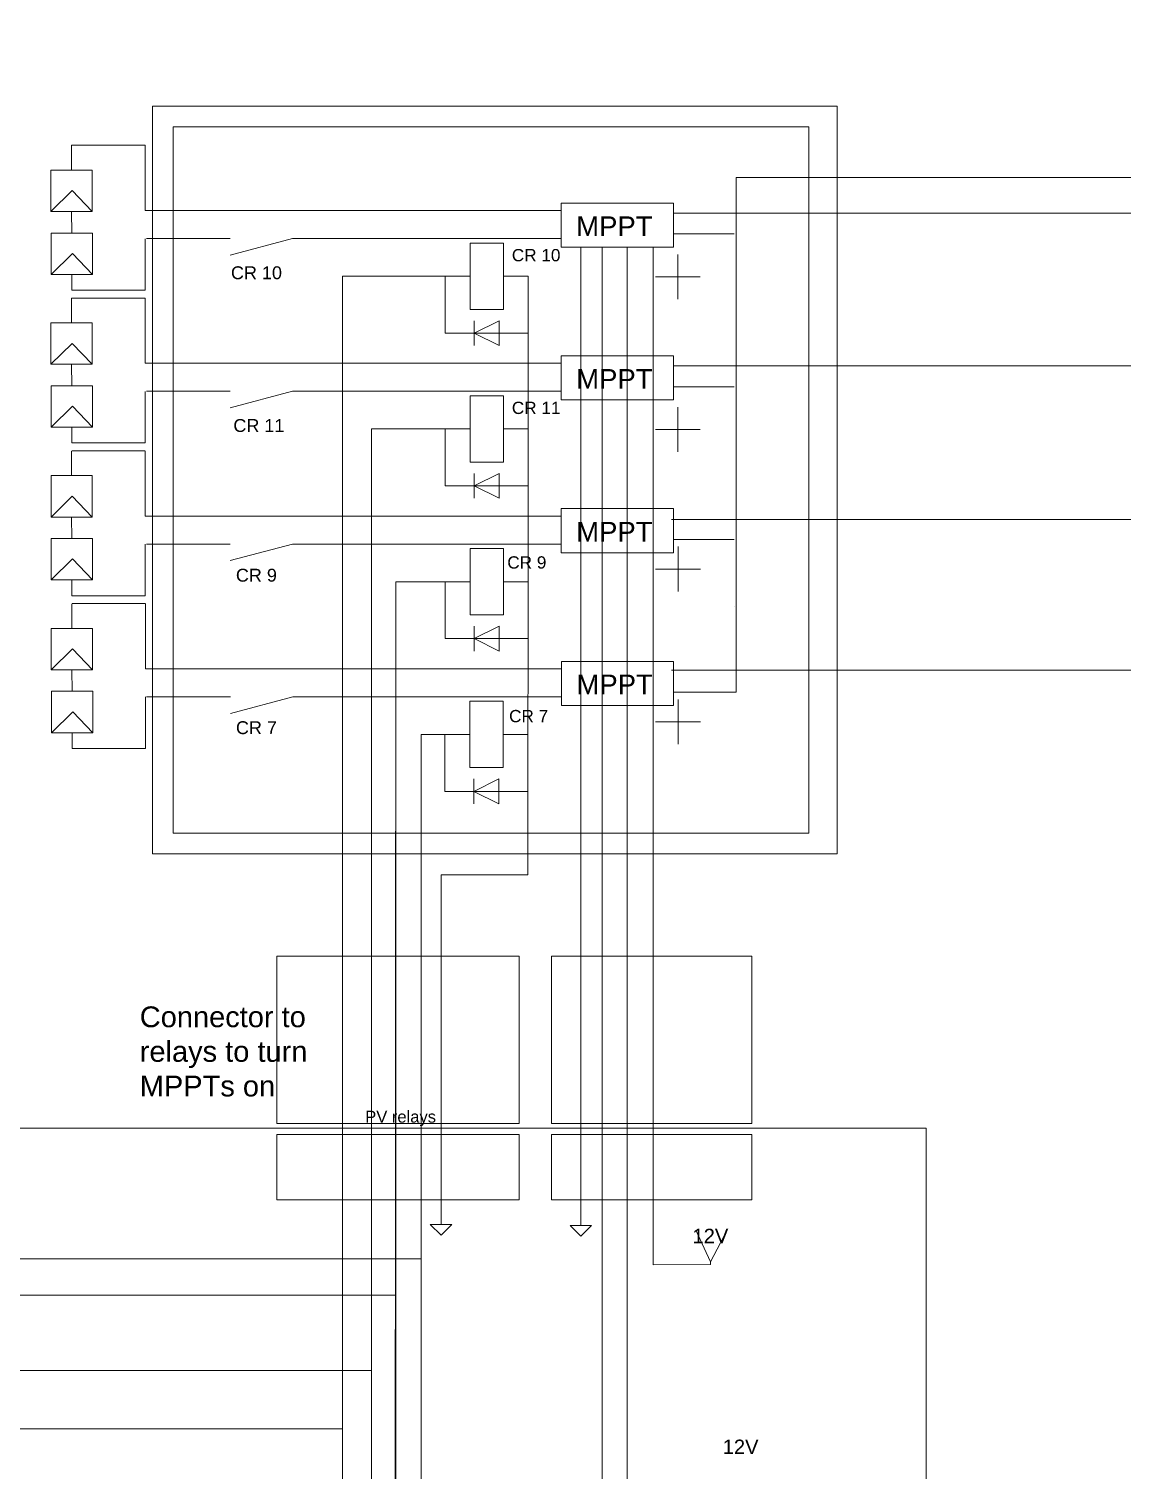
# Model space of a CAD drawing. Header units: inches. Extents: x 4541 to 19811, y -21622 to -6339.
# Drawn here: x 7957.2 to 8220.5, y -8161.4 to -7814.2 of the extents above; entities that cross this region are included whole.
import ezdxf

# ---------------------------------------------------------------- set-up
doc = ezdxf.new("R2010")
doc.units = ezdxf.units.IN
doc.header["$MEASUREMENT"] = 0
doc.layers.get('0').update_dxf_attribs({"lineweight": 0})
doc.styles.get("Standard").update_dxf_attribs({"font": 'arial.ttf'})

msp = doc.modelspace()

# ---------------------------------------------------------------- linework, layer by layer
at = {"ltscale": 5}
for p, q in [((7967.49, -7848.29), (7967.49, -7842.3)), ((7967.49, -7842.3), (7985.23, -7842.3)), ((7985.23, -7842.3), (7985.24, -7858.01)), ((8112.39, -7858.64), (8133.98, -7858.64)), ((8113.45, -7879.38), (8113.45, -7868.59)), ((8118.84, -7873.98), (8108.05, -7873.98)), ((7967.49, -7885.08), (7967.49, -7879.09)), ((7967.49, -7879.09), (7985.23, -7879.09)), ((7985.23, -7879.09), (7985.24, -7894.8)), ((8112.39, -7895.43), (8133.98, -7895.43)), ((8113.45, -7916.17), (8113.45, -7905.37)), ((8118.84, -7910.77), (8108.05, -7910.77)), ((8077.45, -7924.33), (8077.45, -7928.02)), ((8111.93, -7932.42), (8112.39, -7932.42)), ((8111.93, -7932.42), (8134.51, -7932.42)), ((8113.52, -7949.76), (8113.52, -7938.97)), ((8118.91, -7944.36), (8108.12, -7944.36)), ((8127.04, -7953.41), (8127.04, -7953.41)), ((8111.93, -7968.72), (8112.46, -7968.72)), ((8113.52, -7986.55), (8113.52, -7975.76)), ((8118.91, -7981.15), (8108.12, -7981.15)), ((8077.38, -7997.91), (8077.38, -8001.6))]:
    msp.add_line(p, q, dxfattribs=at)
for p, q in [((7967.55, -7842.3), (7985.23, -7842.3)), ((7967.65, -7853.22), (7962.53, -7858.27)), ((7972.45, -7858.27), (7967.65, -7853.22)), ((7967.49, -7858.27), (7967.57, -7863.45)), ((7985.24, -7858.01), (8085.41, -7858.01)), ((7985.24, -7877.22), (7985.24, -7864.79)), ((7985.49, -7864.76), (8005.7, -7864.76)), ((8020.7, -7864.76), (8005.7, -7868.76)), ((8020.7, -7864.76), (8085.41, -7864.76)), ((8063.45, -7865.84), (8063.45, -7881.84)), ((8071.45, -7865.84), (8063.45, -7865.84)), ((8071.45, -7881.84), (8071.45, -7865.84)), ((7967.72, -7868.37), (7962.61, -7873.42)), ((7972.52, -7873.42), (7967.72, -7868.37)), ((8095.26, -7866.85), (8095.26, -8409.39)), ((8101.24, -7866.85), (8101.24, -8409.39)), ((7967.57, -7873.42), (7967.57, -7877.22)), ((8032.72, -8083.7), (8032.72, -7873.84)), ((8032.72, -7873.84), (8063.45, -7873.84)), ((8057.45, -7887.54), (8057.45, -7873.84)), ((7967.55, -7879.09), (7985.23, -7879.09)), ((7967.57, -7877.22), (7985.24, -7877.22)), ((8063.45, -7881.84), (8071.45, -7881.84)), ((8070.45, -7884.54), (8064.45, -7887.54)), ((8064.45, -7890.54), (8064.45, -7884.54)), ((8070.45, -7890.54), (8070.45, -7884.54)), ((7967.65, -7890), (7962.53, -7895.05)), ((7972.45, -7895.05), (7967.65, -7890)), ((8077.45, -7887.54), (8057.45, -7887.54)), ((8064.45, -7887.54), (8070.45, -7890.54)), ((7967.49, -7895.05), (7967.57, -7900.24)), ((7985.24, -7894.8), (8085.41, -7894.8)), ((7985.24, -7914), (7985.24, -7901.58)), ((7985.49, -7901.54), (8005.7, -7901.54)), ((8020.7, -7901.54), (8005.7, -7905.54)), ((8020.7, -7901.54), (8085.41, -7901.54)), ((8063.45, -7902.63), (8063.45, -7918.63)), ((8071.45, -7902.63), (8063.45, -7902.63)), ((8071.45, -7918.63), (8071.45, -7902.63)), ((7967.72, -7905.16), (7962.61, -7910.21)), ((7972.52, -7910.21), (7967.72, -7905.16)), ((7967.57, -7910.21), (7967.57, -7914)), ((8057.45, -7924.33), (8057.45, -7910.63)), ((7967.57, -7914), (7985.24, -7914)), ((7967.49, -7921.86), (7967.49, -7915.99)), ((7967.55, -7915.87), (7985.23, -7915.87)), ((7985.24, -7915.99), (7985.24, -7931.59)), ((8063.45, -7918.63), (8071.45, -7918.63)), ((8070.45, -7921.33), (8064.45, -7924.33)), ((8064.45, -7927.33), (8064.45, -7921.33)), ((8070.45, -7927.33), (8070.45, -7921.33)), ((8077.45, -7924.33), (8057.45, -7924.33)), ((8064.45, -7924.33), (8070.45, -7927.33)), ((7967.65, -7926.79), (7962.54, -7931.84)), ((7972.45, -7931.84), (7967.65, -7926.79)), ((7967.49, -7931.84), (7967.57, -7937.02)), ((7985.24, -7931.59), (8085.42, -7931.59)), ((7985.24, -7950.79), (7985.24, -7938.36)), ((7985.49, -7938.33), (8005.7, -7938.33)), ((8020.7, -7938.33), (8005.7, -7942.33)), ((8020.7, -7938.33), (8085.42, -7938.33)), ((8063.45, -7939.41), (8063.45, -7955.41)), ((8071.45, -7939.41), (8063.45, -7939.41)), ((8071.45, -7955.41), (8071.45, -7939.41)), ((7967.72, -7941.94), (7962.61, -7946.99)), ((7972.52, -7946.99), (7967.72, -7941.94)), ((7967.57, -7946.99), (7967.57, -7950.79)), ((8057.45, -7961.12), (8057.45, -7947.41)), ((7967.56, -7958.66), (7967.56, -7952.78)), ((7967.57, -7950.79), (7985.24, -7950.79)), ((7967.62, -7952.66), (7985.29, -7952.66)), ((7985.31, -7952.78), (7985.31, -7968.38)), ((8063.45, -7955.41), (8071.45, -7955.41)), ((8070.45, -7958.12), (8064.45, -7961.12)), ((8064.45, -7964.12), (8064.45, -7958.12)), ((8070.45, -7964.12), (8070.45, -7958.12)), ((7967.72, -7963.58), (7962.6, -7968.63)), ((7972.52, -7968.63), (7967.72, -7963.58)), ((8077.45, -7961.12), (8057.45, -7961.12)), ((8064.45, -7961.12), (8070.45, -7964.12)), ((7967.56, -7968.63), (7967.63, -7973.81)), ((7985.31, -7968.38), (8085.48, -7968.38)), ((8112.46, -7968.72), (8134.51, -7968.72)), ((7985.31, -7987.58), (7985.31, -7975.15)), ((7985.56, -7975.12), (8005.77, -7975.12)), ((8020.77, -7975.12), (8005.77, -7979.12)), ((8020.77, -7975.12), (8085.48, -7975.12)), ((8063.38, -7976.2), (8063.38, -7992.2)), ((8071.38, -7976.2), (8063.38, -7976.2)), ((8071.38, -7992.2), (8071.38, -7976.2)), ((7967.79, -7978.74), (7962.68, -7983.79)), ((7972.59, -7983.79), (7967.79, -7978.74)), ((7967.63, -7983.79), (7967.63, -7987.58)), ((8051.69, -7984.2), (8057.38, -7984.2)), ((8051.69, -8083.7), (8051.69, -7984.2)), ((8057.38, -7984.2), (8063.38, -7984.2)), ((8057.38, -7997.91), (8057.38, -7984.2)), ((7967.63, -7987.58), (7985.31, -7987.58)), ((8063.38, -7992.2), (8071.38, -7992.2)), ((8070.38, -7994.91), (8064.38, -7997.91)), ((8064.38, -8000.91), (8064.38, -7994.91)), ((8070.38, -8000.91), (8070.38, -7994.91)), ((8077.38, -7997.91), (8057.38, -7997.91)), ((8064.38, -7997.91), (8070.38, -8000.91)), ((8032.72, -8151.43), (8032.72, -8083.7)), ((7740.99, -8119.22), (8045.44, -8119.22)), ((7686.31, -8137.37), (8039.68, -8137.37))]:
    msp.add_line(p, q)
at = {"color": 1, "ltscale": 5}
for p, q in [((8127.04, -7863.66), (8112.39, -7863.66)), ((8127.04, -7900.44), (8112.39, -7900.44)), ((8127.04, -7937.23), (8112.39, -7937.23)), ((8127.47, -7974.02), (8112.46, -7974.02))]:
    msp.add_line(p, q, dxfattribs=at)
at = {"color": 3}
for p, q in [((8071.45, -7873.84), (8077.45, -7873.84)), ((8071.45, -7910.63), (8077.45, -7910.63)), ((8071.45, -7947.41), (8077.45, -7947.41)), ((8071.38, -7984.2), (8077.38, -7984.2))]:
    msp.add_line(p, q, dxfattribs=at)
at = {"color": 3, "ltscale": 5}
for p, q in [((8077.45, -7873.84), (8077.45, -7887.54)), ((8077.45, -7887.54), (8077.45, -7910.63)), ((8077.45, -7910.63), (8077.45, -7924.33)), ((8077.45, -7947.41), (8077.45, -7928.02)), ((8077.45, -7947.41), (8077.45, -7961.12)), ((8077.45, -7961.12), (8077.45, -7964.81)), ((8077.38, -7984.2), (8077.45, -7964.81)), ((8077.38, -7984.2), (8077.38, -7997.91)), ((8077.38, -8017.99), (8077.38, -8001.6)), ((8056.45, -8037.64), (8056.45, -8017.99)), ((8056.45, -8017.99), (8077.38, -8017.99))]:
    msp.add_line(p, q, dxfattribs=at)
at = {"color": 7}
for p, q in [((8051.69, -8106.02), (8051.69, -8083.7)), ((8051.69, -8106.02), (8051.69, -8167.83)), ((8032.72, -8151.43), (8032.72, -8137.3)), ((8032.72, -8137.3), (8032.72, -8187.49))]:
    msp.add_line(p, q, dxfattribs=at)
for points in [[(7630.76, -7393.12), (7630.76, -8151.43), (8032.72, -8151.43), (8032.72, -8187.49), (8326.55, -8187.49), (8326.55, -8114.45), (8337.06, -8114.45), (8326.55, -8114.45), (8326.55, -8187.49), (8032.72, -8187.49), (8032.72, -7873.84), (8063.45, -7873.84)], [(7686.31, -7393.61), (7686.31, -8137.37), (8039.68, -8137.37), (8039.68, -8187.49), (8326.55, -8187.49), (8326.55, -8114.45), (8337.06, -8114.45), (8326.55, -8114.45)], [(7686.31, -7393.61), (7686.31, -8137.37), (8039.68, -8137.37), (8039.68, -8187.49), (8326.55, -8187.49), (8326.55, -8114.45), (8337.06, -8114.45), (8326.55, -8114.45), (8326.55, -8187.49), (8039.68, -8187.49), (8039.68, -7910.63), (8063.45, -7910.63)], [(7740.99, -7394.1), (7740.99, -8119.22), (8045.54, -8119.21), (8045.54, -7947.41), (8063.45, -7947.41), (8045.54, -7947.41), (8045.44, -8187.49), (8326.55, -8187.49), (8326.55, -8114.45), (8337.06, -8114.45)], [(7802.71, -7394.1), (7802.71, -8110.53), (8051.69, -8110.53)], [(7802.71, -7394.1), (7802.71, -8110.53), (8051.69, -8110.53), (8051.69, -7984.2), (8063.38, -7984.2), (8051.69, -7984.2), (8051.7, -8187.49), (8326.55, -8187.49), (8326.55, -8114.45), (8337.06, -8114.45)], [(7630.76, -7409.95), (7630.76, -8151.43), (8032.72, -8151.43)], [(8337.06, -8114.45), (8326.55, -8114.45), (8326.55, -8187.49), (8039.68, -8187.49), (8039.67, -7910.63), (8063.45, -7910.63)], [(8063.45, -7947.41), (8045.54, -7947.41), (8045.54, -8187.49), (8301.81, -8187.49)], [(7630.76, -8151.43), (8032.72, -8151.43)]]:
    msp.add_lwpolyline(points)
at = {"color": 5}
for points in [[(8151.83, -8012.94), (7986.98, -8012.94), (7986.98, -7832.85), (8151.83, -7832.85)], [(8145.04, -8007.94), (7991.98, -8007.94), (7991.98, -7837.85), (8145.04, -7837.85)], [(5035.1, -8078.99), (8173.26, -8078.99), (8173.26, -9572.98), (5035.1, -9572.98)]]:
    msp.add_lwpolyline(points, close=True, dxfattribs=at)
for points in [[(7972.45, -7858.27), (7962.53, -7858.27), (7962.53, -7848.29), (7972.45, -7848.29)], [(8085.37, -7856.22), (8112.39, -7856.22), (8112.39, -7866.85), (8085.37, -7866.85)], [(7972.52, -7873.42), (7962.61, -7873.42), (7962.61, -7863.45), (7972.52, -7863.45)], [(7972.45, -7895.05), (7962.53, -7895.05), (7962.53, -7885.08), (7972.45, -7885.08)], [(8085.37, -7893.01), (8112.39, -7893.01), (8112.39, -7903.64), (8085.37, -7903.64)], [(7972.52, -7910.21), (7962.61, -7910.21), (7962.61, -7900.24), (7972.52, -7900.24)], [(7972.45, -7931.84), (7962.54, -7931.84), (7962.54, -7921.86), (7972.45, -7921.86)], [(8085.37, -7929.8), (8112.39, -7929.8), (8112.39, -7940.42), (8085.37, -7940.42)], [(7972.52, -7946.99), (7962.61, -7946.99), (7962.61, -7937.02), (7972.52, -7937.02)], [(7972.52, -7968.63), (7962.6, -7968.63), (7962.6, -7958.66), (7972.52, -7958.66)], [(8085.44, -7966.59), (8112.46, -7966.59), (8112.46, -7977.21), (8085.44, -7977.21)], [(7972.59, -7983.79), (7962.68, -7983.79), (7962.68, -7973.81), (7972.59, -7973.81)]]:
    msp.add_lwpolyline(points, close=True)
at = {"color": 1}
for points in [[(8127.47, -7974.02), (8127.47, -7850.09), (8257.54, -7850.09), (8257.54, -7965.18), (8257.54, -8073.97), (8392.4, -8073.97), (8392.4, -8126.8), (8417.07, -8126.96)], [(8107.49, -7866.85), (8107.49, -8111.94), (8121.33, -8111.87), (8121.33, -8111.23)], [(8117.83, -8103.61), (8121.33, -8111.23), (8125.37, -8103.61)]]:
    msp.add_lwpolyline(points, dxfattribs=at)
at = {"color": 3}
for points in [[(8133.98, -7858.64), (8247.77, -7858.64), (8247.77, -8243.65), (8374.03, -8243.65), (8374.03, -8223.92), (8401.35, -8223.92)], [(8090.09, -7866.85), (8090.09, -8102.44), (8090.09, -8102.44), (8087.51, -8102.44), (8090.09, -8105.02), (8092.68, -8102.44), (8090.09, -8102.44)], [(8133.98, -7895.43), (8238.99, -7895.43), (8238.99, -8251.88), (8376.72, -8251.88), (8376.72, -8239.26), (8401.35, -8239.37)], [(8134.51, -7932.42), (8231.86, -7932.42), (8231.86, -8260.11), (8379.61, -8260.11), (8379.61, -8254.46), (8401.35, -8254.53)], [(8134.51, -7968.72), (8223.35, -7968.72), (8223.35, -8270.35), (8401.35, -8270.35)], [(8056.45, -8037.64), (8056.45, -8102.22), (8053.86, -8102.22), (8056.45, -8104.8), (8059.03, -8102.22), (8056.45, -8102.22)]]:
    msp.add_lwpolyline(points, dxfattribs=at)
at = {"color": 6}
for points in [[(8016.94, -8037.64), (8075.22, -8037.64), (8075.22, -8077.93), (8016.94, -8077.93)], [(8083.01, -8037.64), (8131.27, -8037.64), (8131.27, -8077.93), (8083.01, -8077.93)], [(8016.94, -8080.56), (8075.22, -8080.56), (8075.22, -8096.27), (8016.94, -8096.27)], [(8083.01, -8080.56), (8131.27, -8080.56), (8131.27, -8096.27), (8083.01, -8096.27)]]:
    msp.add_lwpolyline(points, close=True, dxfattribs=at)

# ---------------------------------------------------------------- texts
for s, height, p in [('MPPT', 4.735, (8088.99, -7864.16)), ('CR 10', 2.957, (8073.49, -7870.24)), ('CR 10', 3.103, (8005.86, -7874.55)), ('MPPT', 4.735, (8088.99, -7900.94)), ('CR 11', 2.957, (8073.49, -7907.02)), ('CR 11', 3.103, (8006.44, -7911.34)), ('MPPT', 4.735, (8088.99, -7937.73)), ('CR 9', 2.957, (8072.4, -7944.25)), ('CR 9', 3.103, (8007.05, -7947.4)), ('MPPT', 4.735, (8089.06, -7974.52)), ('CR 7', 3.103, (8007.06, -7984.12)), ('CR 7', 2.957, (8072.83, -7981.26)), ('PV relays', 2.849, (8038.2, -8077.69))]:
    msp.add_text(s, height=height).set_placement(p)
at = {"color": 1}
for p in [(8116.99, -8106.73), (8124.26, -8157.52)]:
    msp.add_text('12V', height=3.473, dxfattribs=at).set_placement(p)
at = {"insert": (7983.9, -8049.71), "char_height": 5, "attachment_point": 1}
msp.add_mtext_dynamic_manual_height_columns('Connector to relays to turn MPPTs on', width=55.6023, gutter_width=25, heights=[0], dxfattribs=at)

doc.saveas('drawing.dxf')
